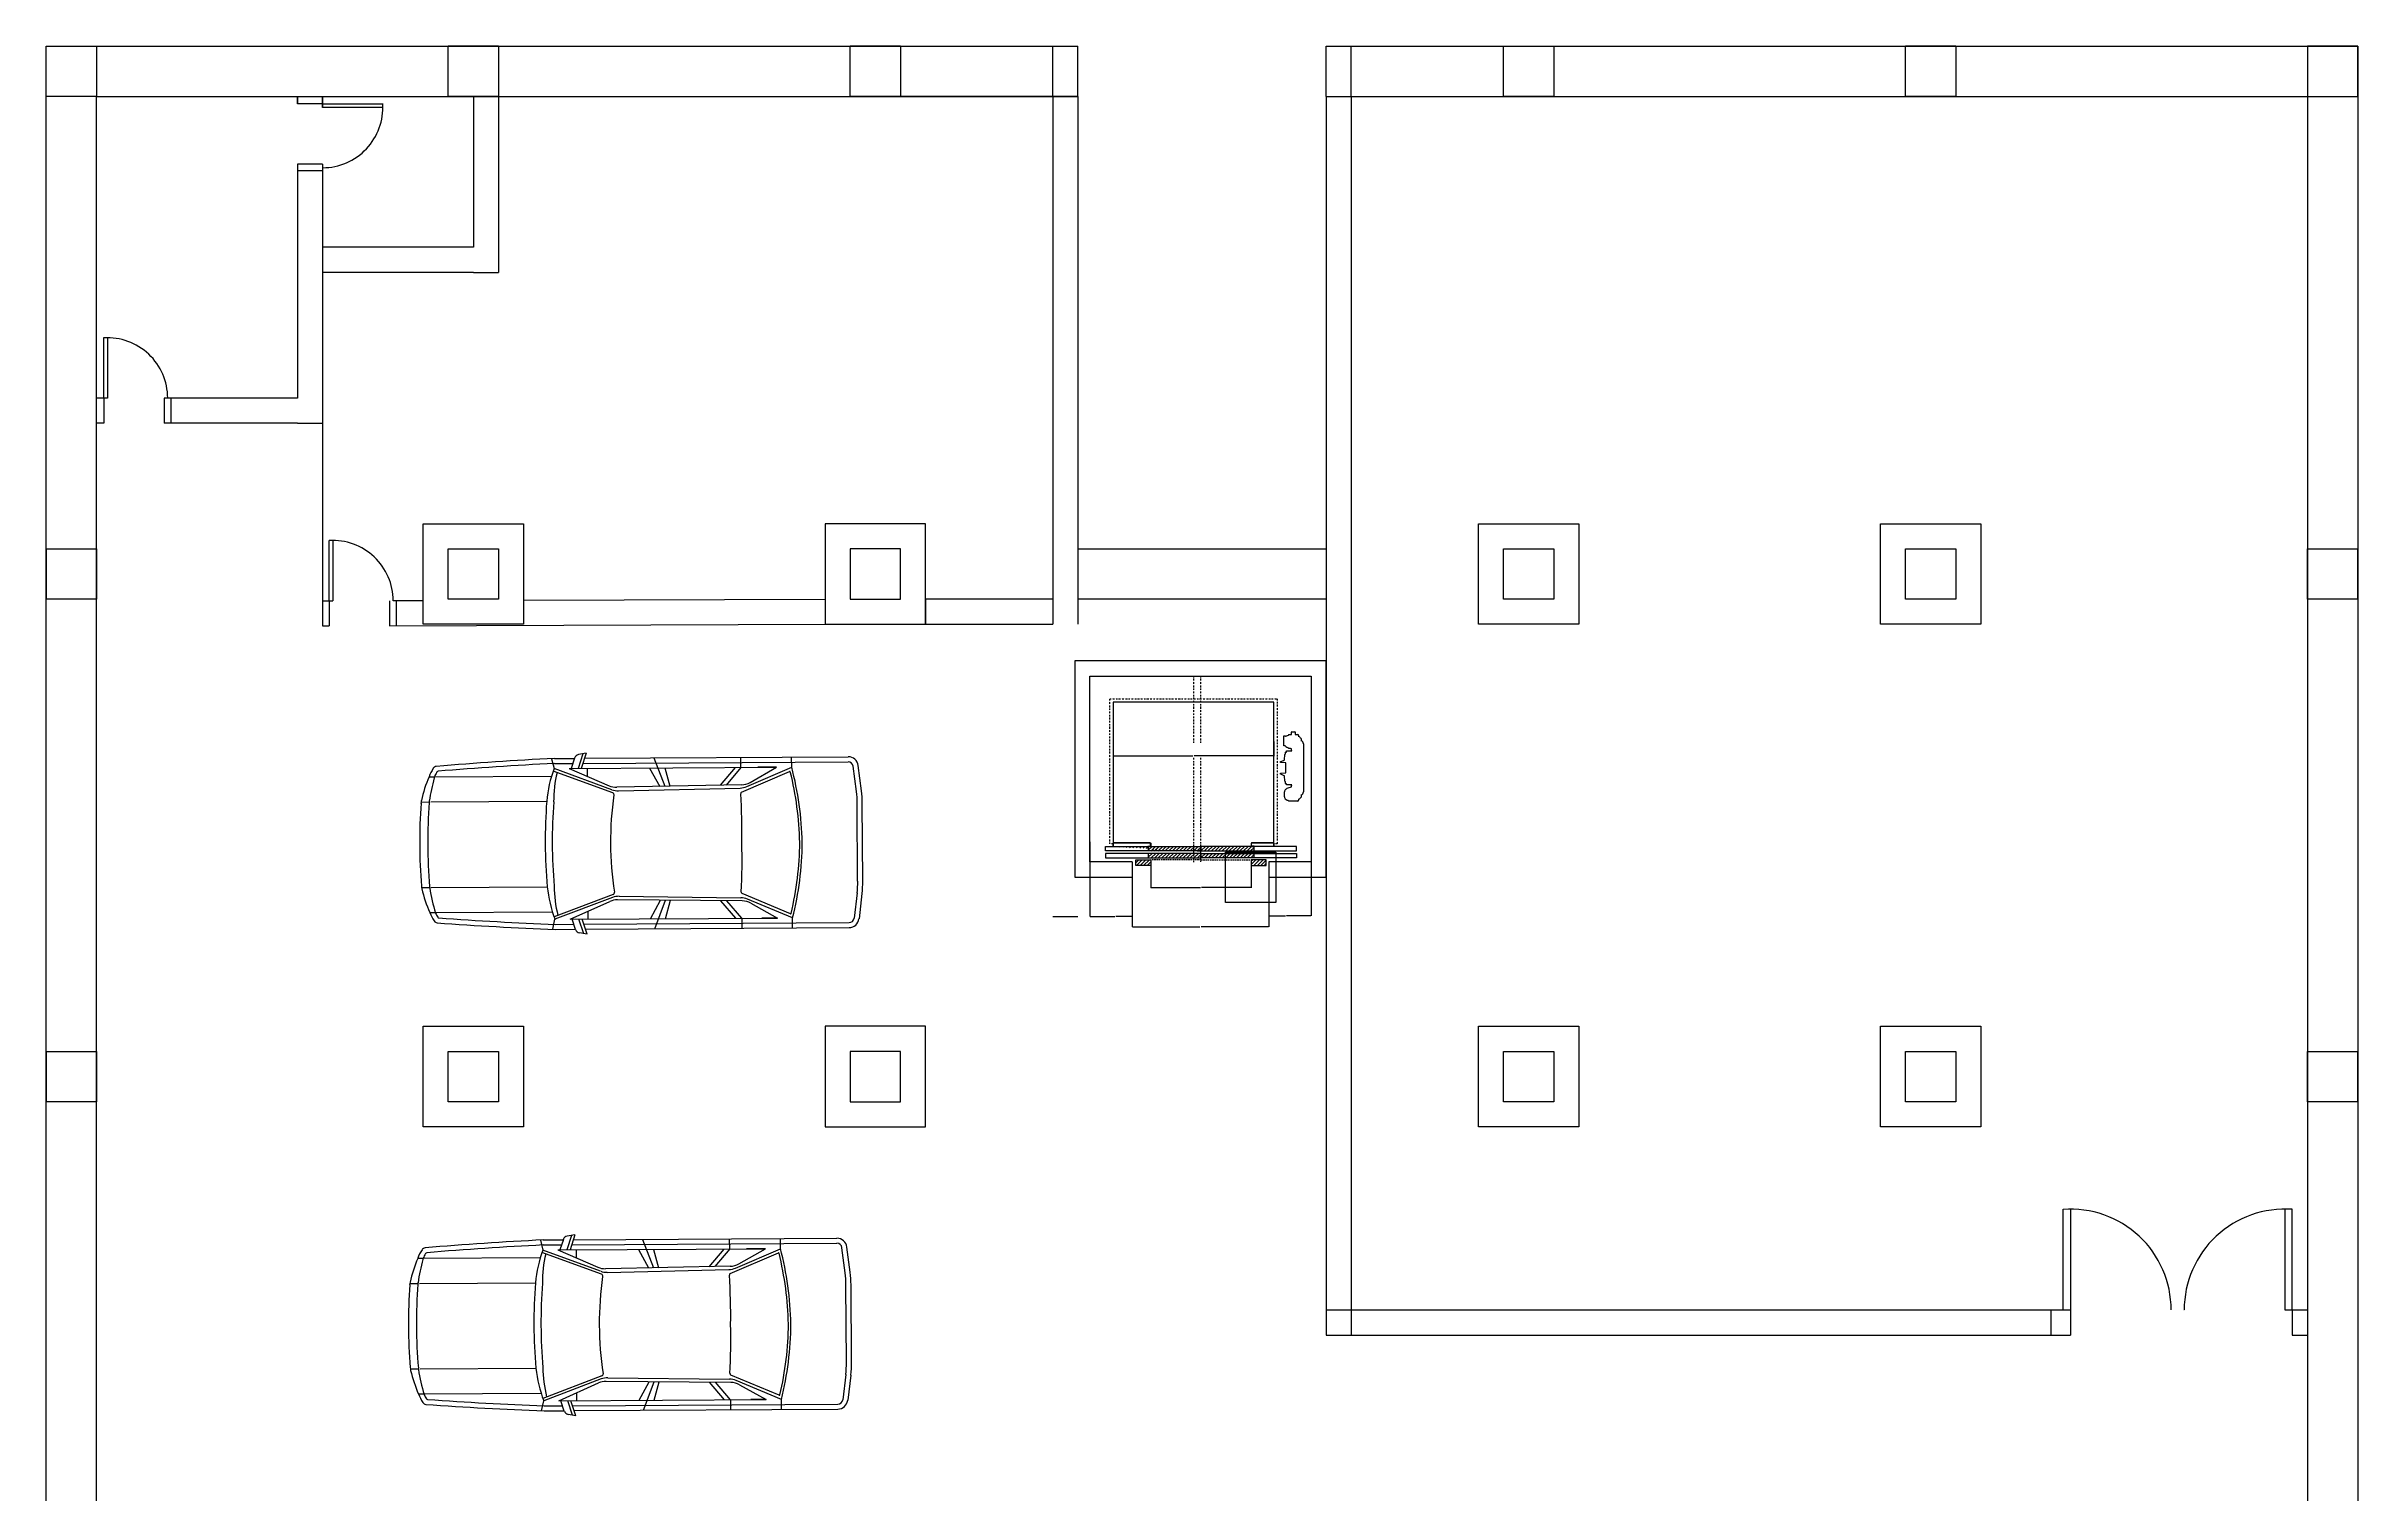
# Model space of a CAD drawing. Header units: centimetres. Extents: x -14293 to 15486, y -4634 to 4020.
# Drawn here: x 13186 to 15486, y -188 to 1252 of the extents above; entities that cross this region are included whole.
import ezdxf

# ---------------------------------------------------------------- set-up
doc = ezdxf.new("R2010")
doc.units = ezdxf.units.CM
doc.linetypes.add('DASHDOT', pattern=[1, 0.5, -0.25, 0, -0.25])
doc.linetypes.add('DASHED', pattern=[0.75, 0.5, -0.25])
for name, color, linetype in [('0 finos', 250, 'Continuous'), ('beam', 82, 'Continuous'), ('column', 10, 'Continuous'), ('CONT_35', 250, 'Continuous'), ('CONT_70', 5, 'Continuous'), ('DASH_35', 30, 'DASHED'), ('DASHD_35', 40, 'DASHDOT'), ('DIM_MM', 7, 'Continuous'), ('HATCH_35', 6, 'Continuous')]:
    doc.layers.add(name, color=color, linetype=linetype)
doc.styles.get("Standard").update_dxf_attribs({"font": 'arial.ttf'})
doc.dimstyles.get("Standard").update_dxf_attribs({"dimtxt": 0.18, "dimasz": 0.18, "dimexe": 0.18, "dimexo": 0.0625, "dimgap": 0.09, "dimtad": 0, "dimtih": 1, "dimtoh": 1, "dimdec": 4, "dimzin": 0, "dimdsep": 46, "dimtxsty": 'Standard', "dimcen": 0.09, "dimadec": 0, "dimazin": 0, "dimtfac": 1, "dimtdec": 4, "dimtofl": 0, "dimtmove": 0, "dimatfit": 3, "dimfxl": 1, "dimtolj": 1, "dimtzin": 0, "dimarcsym": 0})
pattern_1 = [(45, (14211.3208, 250.671), (-1.767767, 1.767767), [])]

# ---------------------------------------------------------------- blocks, each defined once
blk = doc.blocks.new('carro')
at = {"layer": '0 finos', "color": 0}
for p, q in [((-1.274, 0.841), (-1.249, 0.743)), ((-0.666, 0.502), (-1.258, 0.718)), ((-0.674, 0.532), (-1.249, 0.743)), ((-1.246, 0.843), (-1.047, 0.844)), ((-1.246, 0.793), (-1.063, 0.794)), ((-1.099, 0.744), (0.965, 0.756)), ((-1.099, 0.744), (-0.702, 0.571)), ((-1.045, 0.847), (-1.079, 0.744)), ((-0.964, 0.889), (-1.011, 0.744)), ((-0.93, 0.895), (-1.007, 0.881)), ((-0.93, 0.895), (-0.979, 0.744)), ((-0.963, 0.794), (1.676, 0.81)), ((-0.947, 0.845), (1.676, 0.86)), ((-0.919, 0.745), (-0.919, 0.665)), ((-0.299, 0.748), (-0.198, 0.565)), ((-0.258, 0.849), (-0.148, 0.566)), ((-0.149, 0.749), (-0.098, 0.567)), ((0.551, 0.753), (0.402, 0.577)), ((0.61, 0.754), (0.462, 0.578)), ((0.61, 0.754), (0.609, 0.854)), ((0.616, 0.508), (1.094, 0.714)), ((0.669, 0.564), (1.115, 0.756)), ((0.701, 0.605), (0.965, 0.756)), ((0.965, 0.756), (0.778, 0.755)), ((1.115, 0.756), (1.114, 0.856)), ((1.759, 0.516), (1.726, 0.766)), ((1.809, 0.522), (1.776, 0.773)), ((-2.494, 0.661), (-2.439, 0.661)), ((-2.439, 0.661), (-1.275, 0.668)), ((0.615, 0.581), (-0.626, 0.557)), ((-0.608, 0.521), (0.602, 0.549)), ((-2.573, 0.41), (-2.493, 0.411)), ((-2.476, 0.411), (-1.323, 0.417)), ((1.771, -0.377), (1.767, 0.398)), ((1.821, -0.377), (1.817, 0.398)), ((-2.568, -0.44), (-2.488, -0.439)), ((-2.471, -0.439), (-1.318, -0.433)), ((-2.487, -0.689), (-2.432, -0.689)), ((-2.432, -0.689), (-1.267, -0.682)), ((-0.661, -0.51), (-1.25, -0.733)), ((-0.668, -0.54), (-1.241, -0.757)), ((-1.091, -0.756), (-0.695, -0.579)), ((-0.911, -0.755), (-0.911, -0.676)), ((0.622, -0.574), (-0.62, -0.564)), ((-0.602, -0.528), (0.608, -0.542)), ((-0.291, -0.752), (-0.192, -0.567)), ((-0.248, -0.851), (-0.142, -0.568)), ((-0.141, -0.751), (-0.092, -0.568)), ((0.559, -0.747), (0.408, -0.572)), ((0.619, -0.746), (0.468, -0.573)), ((1.102, -0.701), (0.622, -0.501)), ((1.124, -0.743), (0.676, -0.556)), ((0.708, -0.597), (0.974, -0.744)), ((1.765, -0.495), (1.735, -0.746)), ((1.814, -0.501), (1.785, -0.752)), ((-1.262, -0.856), (-1.241, -0.757)), ((-1.237, -0.807), (-1.054, -0.806)), ((-1.236, -0.857), (-1.037, -0.856)), ((-1.091, -0.756), (0.974, -0.744)), ((-1.036, -0.859), (-1.071, -0.756)), ((-0.953, -0.9), (-1.002, -0.756)), ((-0.92, -0.905), (-0.996, -0.892)), ((-0.92, -0.905), (-0.971, -0.756)), ((-0.954, -0.806), (1.686, -0.79)), ((-0.937, -0.855), (1.686, -0.84)), ((0.619, -0.746), (0.619, -0.846)), ((0.974, -0.744), (0.819, -0.745)), ((1.124, -0.843), (1.124, -0.743))]:
    blk.add_line(p, q, dxfattribs=at)
for centre, radius, start, end in [((-2.14, 0.534), 0.376, 145.8602, 160.2963), ((-2.414, 0.72), 0.045, 99.6056, 145.8602), ((-2.25, 0.596), 0.2, 150.5092, 164.4728), ((-2.14, 0.534), 0.326, 147.5998, 150.5092), ((0.535, -34.533), 35.421, 92.8817, 94.7876), ((-2.403, 0.7), 0.015, 94.7595, 147.5998), ((0.535, -34.583), 35.421, 92.8817, 94.7595), ((-0.078, 0.306), 1.25, 159.5351, 174.8753), ((-0.049, 0.42), 1.205, 166.3495, 180.3763), ((-0.998, 0.832), 0.05, 100.189, 161.8979), ((1.096, 0.709), 0.005, 13.9297, 113.3542), ((-2.008, -0.06), 3.203, 1.1964, 13.9297), ((-2.008, -0.06), 3.228, 1.1964, 14.6587), ((1.677, 0.76), 0.1, 7.4579, 90.3329), ((1.677, 0.76), 0.05, 7.4579, 90.3329), ((-1.339, 0.159), 1.259, 156.5474, 167.8615), ((-0.601, 0.138), 1.911, 164.4728, 171.5741), ((-0.63, 0.737), 0.18, 246.5804, 271.1487), ((2.517, 0.015), 3.205, 171.6477, 189.0181), ((-0.612, 0.701), 0.18, 249.9002, 271.3224), ((-0.673, 0.483), 0.02, 351.6477, 69.9002), ((0.598, 0.729), 0.18, 271.3224, 293.3542), ((0.622, 0.494), 0.015, 113.3542, 183.6852), ((-5.6, 0.093), 6.22, 359.1748, 3.6852), ((0.612, 0.761), 0.18, 271.1487, 299.704), ((0.817, 0.392), 0.95, 0.3329, 7.4579), ((0.817, 0.392), 1, 0.3329, 7.4579), ((2.688, 0.016), 5.275, 175.8587, 184.807), ((-2.375, 0.382), 0.2, 167.8615, 175.8587), ((2.688, 0.016), 5.195, 175.7191, 184.9467), ((-2.294, 0.389), 0.2, 171.5741, 175.7191), ((3.848, 0.022), 5.186, 175.6321, 185.0337), ((3.848, 0.022), 5.116, 175.6321, 185.0337), ((-5.599, -0.158), 6.22, 356.9806, 1.4909), ((-2.008, 0.037), 3.203, 346.7361, 359.4694), ((-2.008, 0.037), 3.228, 346.0071, 359.4694), ((-2.37, -0.41), 0.2, 184.807, 192.8043), ((-1.337, -0.175), 1.259, 192.8043, 204.1184), ((-2.289, -0.415), 0.2, 184.9467, 189.0917), ((-0.6, -0.145), 1.911, 189.0917, 196.7185), ((-0.074, -0.307), 1.25, 185.7904, 201.1307), ((-0.044, -0.42), 1.205, 180.2895, 194.3163), ((0.822, -0.383), 0.95, 353.2079, 0.3329), ((0.822, -0.383), 1, 353.2079, 0.3329), ((-2.134, -0.558), 0.376, 200.3694, 214.8056), ((-0.621, -0.744), 0.18, 89.5171, 114.0853), ((-0.604, -0.708), 0.18, 89.3433, 110.7656), ((-0.668, -0.491), 0.02, 290.7656, 9.0181), ((0.606, -0.722), 0.18, 67.3115, 89.3433), ((0.628, -0.487), 0.015, 176.9806, 247.3115), ((0.621, -0.754), 0.18, 60.9617, 89.5171), ((-2.406, -0.748), 0.045, 214.8056, 261.0602), ((-2.406, -0.687), 0.025, 196.7185, 205.3192), ((-2.134, -0.558), 0.326, 205.3192, 213.066), ((0.133, 34.537), 35.421, 265.8782, 267.7841), ((-2.395, -0.728), 0.015, 213.066, 265.9063), ((0.133, 34.587), 35.421, 265.9063, 267.7841), ((-0.988, -0.843), 0.05, 198.7678, 260.4768), ((1.104, -0.697), 0.005, 247.3115, 346.7361), ((1.685, -0.74), 0.05, 270.3329, 353.2079), ((1.685, -0.74), 0.1, 270.3329, 353.2079)]:
    blk.add_arc(centre, radius, start, end, dxfattribs=at)
blk = doc.blocks.new('*D19')
at = {"layer": 'Defpoints', "color": 0, "transparency": 16777216}
for p in [(14266.2, 430.6), (14402.2, 430.9), (14402.2, 376.3)]:
    blk.add_point(p, dxfattribs=at)
at = {"layer": 'DIM_MM', "color": 0, "lineweight": -2, "transparency": 16777216}
for p, q in [((14266.2, 430.5), (14266.2, 376.1)), ((14402.2, 430.9), (14402.2, 376.1)), ((14266.4, 376.3), (14333.6, 376.3)), ((14402, 376.3), (14334.8, 376.3))]:
    blk.add_line(p, q, dxfattribs=at)
at = {"layer": 'DIM_MM', "color": 0, "transparency": 16777216}
for points in [[(14266.4, 376.3), (14266.4, 376.3), (14266.2, 376.3)], [(14402, 376.3), (14402, 376.3), (14402.2, 376.3)]]:
    blk.add_solid(points, dxfattribs=at)
at = {"layer": 'DIM_MM', "color": 0, "transparency": 16777216, "insert": (14334.2, 376.3), "char_height": 0.18, "attachment_point": 5}
blk.add_mtext('\\A1;136.0000', dxfattribs=at)
blk = doc.blocks.new('*D20')
at = {"layer": 'Defpoints', "color": 0, "transparency": 16777216}
for p in [(14284.7, 439.1), (14384.7, 439.1), (14384.7, 415.2)]:
    blk.add_point(p, dxfattribs=at)
at = {"layer": 'DIM_MM', "color": 0, "lineweight": -2, "transparency": 16777216}
for p, q in [((14284.7, 439), (14284.7, 415)), ((14384.7, 439), (14384.7, 415)), ((14284.9, 415.2), (14334.1, 415.2)), ((14384.5, 415.2), (14335.3, 415.2))]:
    blk.add_line(p, q, dxfattribs=at)
at = {"layer": 'DIM_MM', "color": 0, "transparency": 16777216}
for points in [[(14284.9, 415.2), (14284.9, 415.2), (14284.7, 415.2)], [(14384.5, 415.2), (14384.5, 415.2), (14384.7, 415.2)]]:
    blk.add_solid(points, dxfattribs=at)
at = {"layer": 'DIM_MM', "color": 0, "transparency": 16777216, "insert": (14334.7, 415.2), "char_height": 0.18, "attachment_point": 5}
blk.add_mtext('\\A1;100.0000', dxfattribs=at)
blk = doc.blocks.new('*D21')
at = {"layer": 'Defpoints', "color": 0, "transparency": 16777216}
for p in [(14247.2, 556.7), (14407.2, 560.6), (14407.2, 546.3)]:
    blk.add_point(p, dxfattribs=at)
at = {"layer": 'DIM_MM', "color": 0, "lineweight": -2, "transparency": 16777216}
for p, q in [((14247.2, 556.6), (14247.2, 546.1)), ((14407.2, 560.5), (14407.2, 546.1)), ((14247.4, 546.3), (14326.6, 546.3)), ((14407, 546.3), (14327.8, 546.3))]:
    blk.add_line(p, q, dxfattribs=at)
at = {"layer": 'DIM_MM', "color": 0, "transparency": 16777216}
for points in [[(14247.4, 546.3), (14247.4, 546.3), (14247.2, 546.3)], [(14407, 546.3), (14407, 546.3), (14407.2, 546.3)]]:
    blk.add_solid(points, dxfattribs=at)
at = {"layer": 'DIM_MM', "color": 0, "transparency": 16777216, "insert": (14327.2, 546.3), "char_height": 0.18, "attachment_point": 5}
blk.add_mtext('\\A1;160.0000', dxfattribs=at)
blk = doc.blocks.new('*D22')
at = {"layer": 'Defpoints', "color": 0, "transparency": 16777216}
for p in [(14224.2, 460.9), (14266.2, 429.9), (14266.2, 386.6)]:
    blk.add_point(p, dxfattribs=at)
at = {"layer": 'DIM_MM', "color": 0, "lineweight": -2, "transparency": 16777216}
for p, q in [((14224.2, 460.9), (14224.2, 386.4)), ((14266.2, 429.8), (14266.2, 386.4)), ((14224.4, 386.6), (14248.9, 386.6)), ((14266, 386.6), (14250, 386.6))]:
    blk.add_line(p, q, dxfattribs=at)
at = {"layer": 'DIM_MM', "color": 0, "transparency": 16777216}
for points in [[(14224.4, 386.6), (14224.4, 386.5), (14224.2, 386.6)], [(14266, 386.6), (14266, 386.5), (14266.2, 386.6)]]:
    blk.add_solid(points, dxfattribs=at)
at = {"layer": 'DIM_MM', "color": 0, "transparency": 16777216, "insert": (14249.5, 386.6), "char_height": 0.18, "attachment_point": 5}
blk.add_mtext('\\A1;42.0000', dxfattribs=at)
blk = doc.blocks.new('*D23')
at = {"layer": 'Defpoints', "color": 0, "transparency": 16777216}
for p in [(14444.2, 453.9), (14402.2, 431.3), (14444.2, 387.2)]:
    blk.add_point(p, dxfattribs=at)
at = {"layer": 'DIM_MM', "color": 0, "lineweight": -2, "transparency": 16777216}
for p, q in [((14444.2, 453.8), (14444.2, 387)), ((14402.2, 431.2), (14402.2, 387)), ((14402.4, 387.2), (14418.8, 387.2)), ((14444, 387.2), (14419.9, 387.2))]:
    blk.add_line(p, q, dxfattribs=at)
at = {"layer": 'DIM_MM', "color": 0, "transparency": 16777216}
for points in [[(14402.4, 387.3), (14402.4, 387.2), (14402.2, 387.2)], [(14444, 387.3), (14444, 387.2), (14444.2, 387.2)]]:
    blk.add_solid(points, dxfattribs=at)
at = {"layer": 'DIM_MM', "color": 0, "transparency": 16777216, "insert": (14419.4, 387.2), "char_height": 0.18, "attachment_point": 5}
blk.add_mtext('\\A1;42.0000', dxfattribs=at)

msp = doc.modelspace()

# ---------------------------------------------------------------- hatches: boundary and pattern name
at = {"layer": 'HATCH_35'}
h = msp.add_hatch(dxfattribs=at)
h.set_pattern_fill('ANSI31', color=256, scale=20, angle=360, style=0)
h.set_pattern_definition(pattern_1)
h.paths.add_polyline_path([(14269.71809, 437.20702), (14269.71809, 442.90702), (14284.71809, 442.90702), (14284.71809, 437.20702)])
h.paths.add_polyline_path([(14399.71809, 437.20702), (14399.71809, 442.90702), (14384.71809, 442.90702), (14384.71809, 437.20702)])
h.paths.add_polyline_path([(14282.26809, 449.20702), (14282.26809, 444.70702), (14334.46809, 444.70702), (14334.46809, 449.20702)])
h.paths.add_polyline_path([(14387.16809, 444.70702), (14334.96809, 444.70702), (14334.96809, 449.20702), (14387.16809, 449.20702)])
h.paths.add_polyline_path([(14334.96809, 451.70702), (14387.16809, 451.70702), (14387.16809, 456.20702), (14334.96809, 456.20702)])
h.paths.add_polyline_path([(14282.26809, 456.20702), (14334.46809, 456.20702), (14334.46809, 451.70702), (14282.26809, 451.70702)], flags=0)
edge = h.paths.add_edge_path(flags=0)
edge.add_line((14334.46809, 451.70702), (14282.26809, 451.70702))
edge.add_line((14282.26809, 451.70702), (14239.71809, 451.70702))
edge = h.paths.add_edge_path(flags=17)
edge.add_line((14239.71809, 456.20702), (14282.26809, 456.20702))
edge.add_line((14282.26809, 456.20702), (14334.46809, 456.20702))
h.paths.add_polyline_path([(14334.46809, 456.20702), (14282.26809, 456.20702)], flags=16)
edge = h.paths.add_edge_path(flags=16)
edge.add_line((14239.71809, 456.20702), (14282.26809, 456.20702))
edge.add_line((14239.71809, 456.20702), (14282.26809, 456.20702))
edge = h.paths.add_edge_path()
edge.add_line((14239.71809, 456.20702), (14282.26809, 456.20702))
edge.add_line((14282.26809, 456.20702), (14334.46809, 456.20702))
edge.add_line((14331.46809, 451.70702), (14333.96809, 451.70702))
h = msp.add_hatch(dxfattribs=at)
h.set_pattern_fill('ANSI31', color=256, scale=20, angle=360, style=0)
h.set_pattern_definition(pattern_1)
h.paths.add_polyline_path([(14282.26809, 456.20702), (14334.46809, 456.20702), (14334.46809, 451.70702), (14282.26809, 451.70702)])

# ---------------------------------------------------------------- linework, layer by layer
for p, q in [((13185.71809, -2247.79298), (13185.71809, 1252.20702)), ((13185.71809, 1252.20702), (14212.21809, 1252.20702)), ((14187.21809, 1202.20702), (14187.21809, 1252.20702)), ((14212.21809, 1202.20702), (14212.21809, 1252.20702)), ((14459.21809, 1202.20702), (14459.21809, 1252.20702)), ((14459.21809, 1252.20702), (15485.71809, 1252.20702)), ((14484.21809, 1202.20702), (14484.21809, 1252.20702)), ((15485.71809, 1252.20702), (15485.71809, -2247.79298)), ((13235.71809, -2197.79298), (13235.71809, 1202.20702)), ((13235.71809, 1202.20702), (14212.21809, 1202.20702)), ((13435.71809, 1202.20702), (13435.71809, 1194.90969)), ((13435.71809, 1194.90969), (13435.71809, 1202.20702)), ((13460.71809, 1202.20702), (13460.71809, 1191.29279)), ((13460.71809, 1191.29279), (13460.71809, 1202.20702)), ((13610.71809, 1202.20702), (13610.71809, 1052.20702)), ((13635.71809, 1202.20702), (13635.71809, 1052.20702)), ((14212.21809, 1202.20702), (14010.71809, 1202.20702)), ((14187.21809, 1202.20702), (14187.21809, 677.20702)), ((14212.21809, 1202.20702), (14212.21809, 677.20702)), ((14459.21809, 1202.20702), (14459.21809, -4.95013)), ((14459.21809, 1202.20702), (15435.71809, 1202.20702)), ((14484.21809, 1202.20702), (14484.21809, -4.95013)), ((15435.71809, 1202.20702), (15435.71809, -2197.79298)), ((13460.71809, 1194.90969), (13435.71809, 1194.90969)), ((13460.71809, 1194.90969), (13520.82025, 1194.90969)), ((13520.82025, 1191.29279), (13460.71809, 1191.29279)), ((13460.71809, 1134.90969), (13435.71809, 1134.90969)), ((13435.71809, 1134.90969), (13435.71809, 902.20702)), ((13460.71809, 1128.38066), (13435.71809, 1128.38066)), ((13460.71809, 1134.90969), (13460.71809, 902.20702)), ((13610.71809, 1052.20702), (13460.71809, 1052.20702)), ((13635.71809, 1052.20702), (13635.71809, 1027.20702)), ((13610.71809, 1027.20702), (13460.71809, 1027.20702)), ((13610.71809, 1027.20702), (13635.71809, 1027.20702)), ((13243.01542, 902.20702), (13243.01542, 962.30918)), ((13243.01542, 962.30918), (13246.63232, 962.30918)), ((13246.63232, 962.30918), (13246.63232, 902.20702)), ((13246.63232, 902.20702), (13235.71809, 902.20702)), ((13243.01542, 902.20702), (13243.01542, 877.20702)), ((13435.71809, 902.20702), (13303.01542, 902.20702)), ((13303.01542, 902.20702), (13303.01542, 877.20702)), ((13309.54445, 902.20702), (13309.54445, 877.20702)), ((13460.71809, 902.20702), (13460.71809, 877.20702)), ((13243.01542, 877.20702), (13235.71809, 877.20702)), ((13435.71809, 877.20702), (13303.01542, 877.20702)), ((13435.71809, 877.20702), (13460.71809, 877.20702)), ((13460.71809, 877.20702), (13460.71809, 675.53938)), ((13467.35008, 700.56045), (13467.35008, 760.6626)), ((13470.96698, 760.6626), (13470.96698, 700.56045)), ((14212.21809, 752.20702), (14459.21809, 752.20702)), ((13460.63868, 700.53925), (13470.96698, 700.57206)), ((13467.35008, 700.56045), (13467.35008, 675.56045)), ((13527.35008, 700.56045), (13527.35008, 675.56045)), ((13530.91677, 700.76249), (13560.71809, 700.85715)), ((13533.87911, 700.56045), (13533.87911, 675.56045)), ((13660.71809, 701.1748), (13960.71809, 702.12774)), ((13960.71809, 702.12774), (13960.71809, 677.12761)), ((14060.71809, 702.44538), (14187.21809, 702.44538)), ((14060.71809, 702.44538), (14060.71809, 677.20702)), ((14212.21809, 702.44538), (14459.21809, 702.44538)), ((13460.71809, 675.53938), (13467.35008, 675.56045)), ((13527.35008, 675.75103), (13960.71809, 677.12761)), ((14060.71809, 677.20702), (14187.21809, 677.20702)), ((14187.21809, 386.5507), (14212.21809, 386.5507)), ((15192.64865, -4.95013), (15192.64865, 95.42889)), ((15199.75182, 95.42889), (15199.75182, -4.95013)), ((15420.39651, 95.42889), (15413.29334, 95.42889)), ((15413.29334, 95.42889), (15413.29334, -4.95013)), ((15420.39651, -4.95013), (15420.39651, 95.42889)), ((14459.21809, -4.95013), (14459.21809, -29.95013)), ((14459.21809, -4.95013), (15199.75182, -4.95013)), ((14484.21809, -4.95013), (14484.21809, -29.95013)), ((15180.28806, -4.95013), (15180.28806, -29.95013)), ((15199.75182, -4.95013), (15199.75182, -29.95013)), ((15312.95885, -4.95013), (15312.56244, -4.95013)), ((15413.29334, -4.95013), (15435.71809, -4.95013)), ((15420.39651, -4.95013), (15420.39651, -29.95013)), ((14459.21809, -29.95013), (15199.75182, -29.95013)), ((15420.39651, -29.95013), (15435.71809, -29.95013))]:
    msp.add_line(p, q)
for centre, radius, start, end in [((13460.71809, 1191.29279), 59.95013, 270, 3.45885542), ((13246.63232, 902.20702), 59.95013, 360, 93.45885542), ((13470.96698, 700.56045), 59.95013, 0, 93.45885542), ((15199.75182, -4.95013), 100.3345, 0, 94.05964282), ((15413.29334, -4.95013), 100.3345, 85.94035718, 180)]:
    msp.add_arc(centre, radius, start, end)
at = {"layer": 'beam'}
for p, q in [((13635.71809, 1252.20702), (13585.71809, 1252.20702)), ((14035.71809, 1252.20702), (13985.71809, 1252.20702)), ((15085.71809, 1252.20702), (15035.71809, 1252.20702)), ((13185.71809, 752.20702), (13185.71809, 702.20702)), ((15485.71809, 702.20702), (15485.71809, 752.20702)), ((14409.14485, 450.40155), (14359.14485, 450.40155)), ((13185.71809, 252.20702), (13185.71809, 202.20702)), ((15485.71809, 202.20702), (15485.71809, 252.20702))]:
    msp.add_line(p, q, dxfattribs=at)
at = {"layer": 'column'}
for points in [[(13235.71809, 1252.20702), (13235.71809, 1202.20702), (13185.71809, 1202.20702), (13185.71809, 1252.20702)], [(13635.71809, 1252.20702), (13635.71809, 1202.20702), (13585.71809, 1202.20702), (13585.71809, 1252.20702)], [(14035.71809, 1252.20702), (14035.71809, 1202.20702), (13985.71809, 1202.20702), (13985.71809, 1252.20702)], [(14685.71809, 1252.20702), (14685.71809, 1202.20702), (14635.71809, 1202.20702), (14635.71809, 1252.20702)], [(15085.71809, 1252.20702), (15085.71809, 1202.20702), (15035.71809, 1202.20702), (15035.71809, 1252.20702)], [(15435.71809, 1252.20702), (15435.71809, 1202.20702), (15485.71809, 1202.20702), (15485.71809, 1252.20702)], [(13660.71809, 777.20702), (13660.71809, 677.20702), (13560.71809, 677.20702), (13560.71809, 777.20702)], [(13960.71809, 777.20702), (13960.71809, 677.20702), (14060.71809, 677.20702), (14060.71809, 777.20702)], [(14710.71809, 777.20702), (14710.71809, 677.20702), (14610.71809, 677.20702), (14610.71809, 777.20702)], [(15110.71809, 777.20702), (15110.71809, 677.20702), (15010.71809, 677.20702), (15010.71809, 777.20702)], [(13235.71809, 752.20702), (13235.71809, 702.20702), (13185.71809, 702.20702), (13185.71809, 752.20702)], [(13635.71809, 752.20702), (13635.71809, 702.20702), (13585.71809, 702.20702), (13585.71809, 752.20702)], [(13985.71809, 752.20702), (13985.71809, 702.20702), (14035.71809, 702.20702), (14035.71809, 752.20702)], [(14685.71809, 752.20702), (14685.71809, 702.20702), (14635.71809, 702.20702), (14635.71809, 752.20702)], [(15085.71809, 752.20702), (15085.71809, 702.20702), (15035.71809, 702.20702), (15035.71809, 752.20702)], [(15485.71809, 752.20702), (15485.71809, 702.20702), (15435.71809, 702.20702), (15435.71809, 752.20702)], [(14409.14485, 450.40155), (14409.14485, 400.40155), (14359.14485, 400.40155), (14359.14485, 450.40155)], [(13660.71809, 277.20702), (13660.71809, 177.20702), (13560.71809, 177.20702), (13560.71809, 277.20702)], [(13960.71809, 277.20702), (13960.71809, 177.20702), (14060.71809, 177.20702), (14060.71809, 277.20702)], [(14710.71809, 277.20702), (14710.71809, 177.20702), (14610.71809, 177.20702), (14610.71809, 277.20702)], [(15110.71809, 277.20702), (15110.71809, 177.20702), (15010.71809, 177.20702), (15010.71809, 277.20702)], [(13235.71809, 252.20702), (13235.71809, 202.20702), (13185.71809, 202.20702), (13185.71809, 252.20702)], [(13635.71809, 252.20702), (13635.71809, 202.20702), (13585.71809, 202.20702), (13585.71809, 252.20702)], [(13985.71809, 252.20702), (13985.71809, 202.20702), (14035.71809, 202.20702), (14035.71809, 252.20702)], [(14685.71809, 252.20702), (14685.71809, 202.20702), (14635.71809, 202.20702), (14635.71809, 252.20702)], [(15085.71809, 252.20702), (15085.71809, 202.20702), (15035.71809, 202.20702), (15035.71809, 252.20702)], [(15485.71809, 252.20702), (15485.71809, 202.20702), (15435.71809, 202.20702), (15435.71809, 252.20702)]]:
    msp.add_lwpolyline(points, close=True, dxfattribs=at)
at = {"layer": 'CONT_35', "ltscale": 3}
for p, q in [((14417.02509, 556.2023), (14417.02509, 566.1523)), ((14417.02509, 566.1523), (14418.77509, 566.1523)), ((14418.49384, 556.2023), (14417.02509, 556.2023)), ((14418.77509, 566.1523), (14418.77509, 565.37763)), ((14419.38613, 565.90538), (14419.38832, 565.90669)), ((14421.44643, 566.54855), (14421.44906, 566.54872)), ((14422.27592, 567.50616), (14424.79609, 567.50658)), ((14425.19237, 551.32302), (14424.49528, 553.62811)), ((14424.79609, 567.50658), (14424.79609, 569.85721)), ((14425.09609, 570.15721), (14428.07009, 570.15721)), ((14428.37009, 569.85721), (14428.37009, 567.50719)), ((14428.37009, 567.50719), (14431.0438, 567.50764)), ((14431.0438, 567.50764), (14431.0438, 567.50764)), ((14431.8811, 566.54806), (14431.8811, 565.44825)), ((14434.27109, 563.37865), (14434.45772, 563.3273)), ((14434.45772, 563.3273), (14434.45772, 561.1533)), ((14436.62509, 558.309), (14436.62509, 510.34504)), ((14413.86809, 540.72702), (14414.16458, 540.73627)), ((14413.86809, 539.52702), (14413.86809, 540.72702)), ((14419.21809, 539.3734), (14413.86809, 539.52702)), ((14413.86809, 529.12702), (14419.21809, 529.28065)), ((14413.86809, 527.92702), (14413.86809, 529.12702)), ((14414.16458, 540.73627), (14416.95906, 541.77378)), ((14417.96341, 543.201), (14418.21809, 546.62702)), ((14418.21809, 546.62702), (14418.21809, 547.52702)), ((14418.86809, 548.31283), (14418.86809, 549.78305)), ((14419.16809, 550.08305), (14419.86809, 550.08305)), ((14419.21809, 529.28065), (14419.21809, 539.3734)), ((14419.86809, 551.32302), (14425.19237, 551.32302)), ((14419.86809, 550.08305), (14419.86809, 551.32302)), ((14414.16458, 527.91777), (14413.86809, 527.92702)), ((14416.95906, 526.88027), (14414.16458, 527.91777)), ((14417.72375, 505.40267), (14417.72375, 510.62885)), ((14418.21809, 522.02702), (14417.96341, 525.45305)), ((14418.21809, 521.12702), (14418.21809, 522.02702)), ((14418.86809, 518.87099), (14418.86809, 520.34121)), ((14419.86809, 518.57099), (14419.16809, 518.57099)), ((14419.86809, 517.33102), (14419.86809, 518.57099)), ((14425.19237, 517.33102), (14419.86809, 517.33102)), ((14424.49528, 515.02593), (14425.19237, 517.33102)), ((14434.45772, 507.50075), (14434.45772, 505.32675)), ((14431.0438, 501.1464), (14422.27592, 501.14789)), ((14431.8811, 503.2058), (14431.8811, 502.10598)), ((14434.45772, 505.32675), (14434.27109, 505.2754)), ((14239.71809, 451.70702), (14239.71809, 456.20702)), ((14239.71809, 449.20702), (14239.71809, 444.70702)), ((14269.71809, 442.90702), (14284.71809, 442.90702)), ((14269.71809, 437.20702), (14269.71809, 442.90702)), ((14284.71809, 437.20702), (14269.71809, 437.20702)), ((14282.26809, 456.20702), (14282.26809, 451.70702)), ((14282.26809, 449.20702), (14282.26809, 444.70702)), ((14284.71809, 442.90702), (14284.71809, 437.20702)), ((14331.46809, 451.70702), (14333.96809, 451.70702)), ((14334.46809, 451.70702), (14334.46809, 456.20702)), ((14334.46809, 444.70702), (14334.46809, 449.20702)), ((14334.96809, 451.70702), (14334.96809, 456.20702)), ((14334.96809, 444.70702), (14334.96809, 449.20702)), ((14399.71809, 442.90702), (14384.71809, 442.90702)), ((14384.71809, 442.90702), (14384.71809, 437.20702)), ((14384.71809, 437.20702), (14399.71809, 437.20702)), ((14387.16809, 456.20702), (14387.16809, 451.70702)), ((14387.16809, 449.20702), (14387.16809, 444.70702)), ((14399.71809, 437.20702), (14399.71809, 442.90702)), ((14429.71809, 451.70702), (14429.71809, 456.20702)), ((14429.71809, 449.20702), (14429.71809, 444.70702))]:
    msp.add_line(p, q, dxfattribs=at)
for points in [[(14407.21809, 459.70702), (14407.21809, 599.70702), (14247.21809, 599.70702), (14247.21809, 459.70702)], [(14239.71809, 456.20702), (14282.26809, 456.20702), (14334.46809, 456.20702)], [(14334.46809, 451.70702), (14282.26809, 451.70702), (14239.71809, 451.70702)], [(14334.46809, 449.20702), (14282.26809, 449.20702), (14239.71809, 449.20702)], [(14239.71809, 444.70702), (14282.26809, 444.70702), (14334.46809, 444.70702)], [(14429.71809, 456.20702), (14387.16809, 456.20702), (14334.96809, 456.20702)], [(14334.96809, 451.70702), (14387.16809, 451.70702), (14429.71809, 451.70702)], [(14334.96809, 449.20702), (14387.16809, 449.20702), (14429.71809, 449.20702)], [(14429.71809, 444.70702), (14387.16809, 444.70702), (14334.96809, 444.70702)]]:
    msp.add_lwpolyline(points, dxfattribs=at)
for points in [[(14247.21809, 456.70702), (14247.21809, 459.20702, -0.4142135624), (14247.71809, 459.70702), (14284.21809, 459.70702, -0.4142135624), (14284.71809, 459.20702), (14284.71809, 456.70702, -0.4142135624), (14284.21809, 456.20702), (14281.71809, 456.20702), (14281.71809, 456.30702), (14284.21809, 456.30702, 0.4142135624), (14284.61809, 456.70702), (14284.61809, 459.20702, 0.4142135624), (14284.21809, 459.60702), (14247.71809, 459.60702, 0.4142135624), (14247.31809, 459.20702), (14247.31809, 456.70702)], [(14407.21809, 456.70702), (14407.21809, 459.20702, 0.4142135624), (14406.71809, 459.70702), (14385.21809, 459.70702, 0.4142135624), (14384.71809, 459.20702), (14384.71809, 456.70702, 0.4142135624), (14385.21809, 456.20702), (14387.71809, 456.20702), (14387.71809, 456.30702), (14385.21809, 456.30702, -0.4142135624), (14384.81809, 456.70702), (14384.81809, 459.20702, -0.4142135624), (14385.21809, 459.60702), (14406.71809, 459.60702, -0.4142135624), (14407.11809, 459.20702), (14407.11809, 456.70702)]]:
    msp.add_lwpolyline(points, format="xyb", close=True, dxfattribs=at)
for centre, radius, start, end in [((14422.67467, 559.79637), 5.51332, 220.68416479, 240.63223685), ((14422.67467, 561.4802), 5.51332, 126.61755264, 135.0157888), ((14421.74379, 561.97452), 4.58369, 93.7195191, 120.92259737), ((14425.7388, 565.94306), 12.37757, 242.2251074, 264.23402061), ((14422.41757, 566.54806), 0.96851, 98.41003294, 179.96104292), ((14425.09609, 569.85721), 0.3, 90, 180), ((14428.07009, 569.85721), 0.3, 0, 90), ((14430.91259, 566.54806), 0.96851, 0, 82.21376534), ((14429.80146, 560.63188), 5.24617, 31.57246175, 66.64602911), ((14433.67509, 558.309), 2.95, 0, 74.61540236), ((14416.26809, 543.32702), 1.7, 293.98220918, 355.74866841), ((14419.01809, 547.52702), 0.8, 100.80692265, 180), ((14419.16809, 549.78305), 0.3, 90, 180), ((14416.26809, 525.32702), 1.7, 4.25133159, 66.01779082), ((14420.49795, 510.58477), 2.77455, 155.31354664, 179.0897633), ((14422.67467, 508.85768), 5.51332, 119.36776315, 148.43669574), ((14419.01809, 521.12702), 0.8, 180, 259.19307735), ((14419.16809, 518.87099), 0.3, 180, 270), ((14425.7388, 502.71098), 12.37757, 95.76597939, 117.7748926), ((14433.67509, 510.34504), 2.95, 285.38459764, 0), ((14420.49795, 505.44675), 2.77455, 180.9102367, 204.68645336), ((14422.67467, 507.17385), 5.51332, 211.56330426, 233.38244736), ((14421.74092, 506.67971), 4.58237, 239.07740263, 266.34822302), ((14422.41757, 502.10598), 0.96851, 179.96104292, 261.58996706), ((14430.91259, 502.10598), 0.96851, 277.78621948, 0), ((14429.80146, 508.02217), 5.24617, 293.35397089, 328.42753825)]:
    msp.add_arc(centre, radius, start, end, dxfattribs=at)
at = {"layer": 'CONT_70', "ltscale": 3}
for p, q in [((14459.21809, 640.70702), (14209.21809, 640.70702)), ((14209.21809, 640.70702), (14209.21809, 425.70702)), ((14224.21809, 625.70702), (14444.21809, 625.70702)), ((14224.21809, 440.70702), (14224.21809, 625.70702)), ((14444.21809, 625.70702), (14444.21809, 440.70702)), ((14459.21809, 425.70702), (14459.21809, 640.70702)), ((14266.21809, 440.70702), (14224.21809, 440.70702)), ((14266.21809, 440.70702), (14266.21809, 425.70702)), ((14444.21809, 440.70702), (14402.21809, 440.70702)), ((14402.21809, 440.70702), (14402.21809, 425.70702)), ((14209.21809, 425.70702), (14266.21809, 425.70702)), ((14402.21809, 425.70702), (14459.21809, 425.70702))]:
    msp.add_line(p, q, dxfattribs=at)
at = {"layer": 'DASH_35', "ltscale": 3}
for q in [(14284.71809, 442.90702), (14384.71809, 442.90702)]:
    msp.add_line((14334.71809, 442.90702), q, dxfattribs=at)
at = {"layer": 'DASHD_35', "ltscale": 3}
for p, q in [((14327.21809, 625.70702), (14327.21809, 559.18966)), ((14334.21809, 625.70702), (14334.21809, 559.21039)), ((14327.21809, 544.25141), (14327.21809, 440.45702)), ((14334.21809, 544.25556), (14334.21809, 440.70702))]:
    msp.add_line(p, q, dxfattribs=at)
msp.add_lwpolyline([(14247.21809, 458.60702), (14243.96809, 458.60702), (14243.96809, 602.95702), (14410.46809, 602.95702), (14410.46809, 458.60702), (14407.21809, 458.60702)], dxfattribs=at)

# ---------------------------------------------------------------- block references
at = {"linetype": 'ByBlock', "xscale": 100, "yscale": 100, "zscale": 100}
for p in [(13815.99288, 459.37215), (13804.77523, -19.61783)]:
    msp.add_blockref('carro', p, dxfattribs=at)

# ---------------------------------------------------------------- dimensions: what is measured, and where the dimension line sits
at = {"layer": 'DIM_MM'}
for base, p1, p2, picture, middle in [((14407.21809, 546.28102), (14247.21809, 556.71102), (14407.21809, 560.58102), '*D21', (14327.21809, 546.28102)), ((14402.21809, 376.30702), (14266.21809, 430.59102), (14402.21809, 430.92102), '*D19', (14334.21809, 376.30702))]:
    dim = msp.add_linear_dim(base=base, p1=p1, p2=p2, dimstyle='Standard', dxfattribs=at)
    dim.commit()
    dim.dimension.update_dxf_attribs({"geometry": picture, "text_midpoint": middle})
for base, p1, p2, picture, middle in [((14266.21809, 386.5507), (14224.21809, 460.93102), (14266.21809, 429.91102), '*D22', (14249.4623, 386.5507)), ((14384.71809, 415.19102), (14284.71809, 439.05102), (14384.71809, 439.05102), '*D20', (14334.71809, 415.19102)), ((14444.21809, 387.22728), (14402.21809, 431.26102), (14444.21809, 453.86102), '*D23', (14419.36569, 387.22728))]:
    dim = msp.add_linear_dim(base=base, p1=p1, p2=p2, dimstyle='Standard', dxfattribs=at)
    dim.commit()
    dim.dimension.update_dxf_attribs({"geometry": picture, "text_midpoint": middle, "dimtype": 160})

doc.saveas('drawing.dxf')
